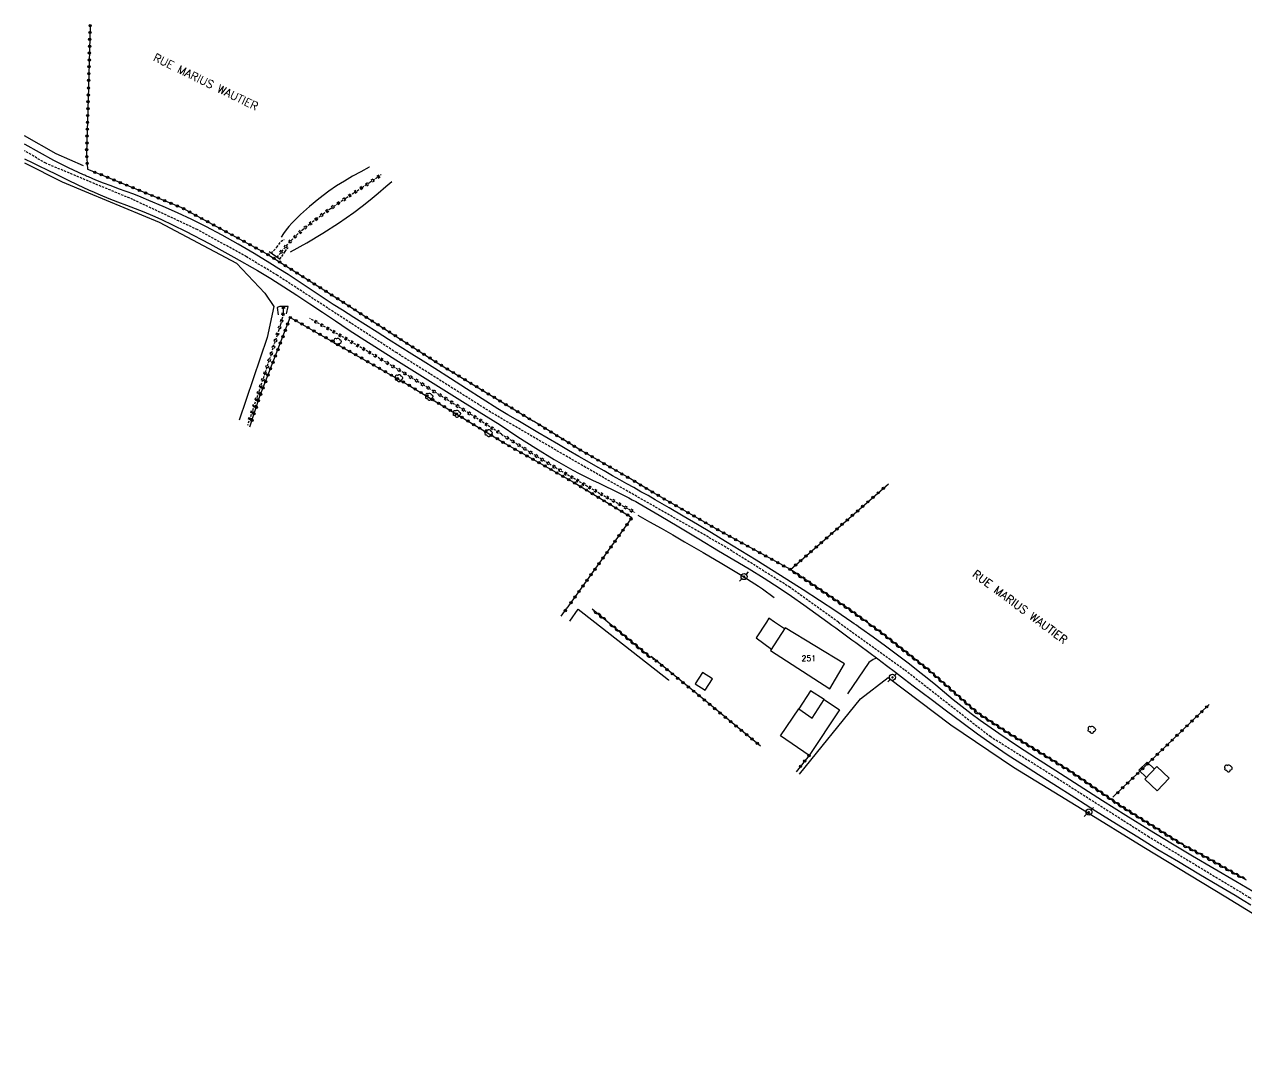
# Model space of a CAD drawing. Header units: millimetres. Extents: x 149000 to 150004, y 153000 to 154002.
# Drawn here: x 149000 to 149267.2, y 153574.7 to 153801.7 of the extents above; entities that cross this region are included whole.
import ezdxf
from ezdxf.enums import TextEntityAlignment as Align

# ---------------------------------------------------------------- set-up
doc = ezdxf.new("R2010")
doc.units = ezdxf.units.MM
doc.linetypes.add('DASHED', pattern=[0.75, 0.5, -0.25])
doc.layers.get('0').update_dxf_attribs({"linetype": 'CONTINUOUS'})
for name, color, linetype in [('W0001', 6, 'DASHED'), ('W0008', 7, 'CONTINUOUS'), ('W0017', 7, 'CONTINUOUS'), ('W0101', 7, 'CONTINUOUS'), ('W0104', 1, 'CONTINUOUS'), ('W0112', 1, 'DASHED'), ('W0120', 7, 'CONTINUOUS'), ('W0211', 2, 'CONTINUOUS'), ('W0220', 5, 'DASHED'), ('W0300', 7, 'CONTINUOUS'), ('W0310', 3, 'CONTINUOUS'), ('W0322', 7, 'CONTINUOUS'), ('W0323', 7, 'CONTINUOUS'), ('W0330', 7, 'CONTINUOUS'), ('W0473', 7, 'CONTINUOUS'), ('W0989', 7, 'CONTINUOUS'), ('W0991', 7, 'CONTINUOUS')]:
    doc.layers.add(name, color=color, linetype=linetype)
doc.styles.get("Standard").update_dxf_attribs({"font": 'romans.shx', "width": 0.85})

# ---------------------------------------------------------------- blocks, each defined once
blk = doc.blocks.new('T473')
for p, q in [((-0.166667, 0.166667), (0.166667, -0.166667)), ((-0.166667, -0.166667), (0.166667, 0.166667)), ((0.500001, 0.500001), (1.000002, 1.000002)), ((-1.000002, -1.000002), (-0.500001, -0.500001))]:
    blk.add_line(p, q)
blk.add_ellipse((0, 0), major_axis=(0.471405, 0.471405), ratio=1, start_param=5.4977871438, end_param=11.780972451)
blk = doc.blocks.new('T300')
for p, q in [((-0.8, 0.51), (-0.86, 0.34)), ((-0.86, 0.34), (-0.86, 0.17)), ((-0.86, 0.17), (-0.74, 0.06)), ((-0.69, 0.63), (-0.8, 0.51)), ((-0.8, -0.06), (-0.74, 0.06)), ((-0.74, 0.06), (-0.69, 0.11)), ((-0.57, 0.69), (-0.69, 0.63)), ((-0.46, 0.69), (-0.57, 0.69)), ((-0.29, 0.63), (-0.46, 0.69)), ((-0.29, 0.63), (-0.17, 0.74)), ((-0.23, 0.57), (-0.29, 0.63)), ((-0.17, 0.74), (-0.06, 0.8)), ((-0.06, 0.8), (0.06, 0.8)), ((0.06, 0.8), (0.23, 0.74)), ((0.23, 0.74), (0.34, 0.63)), ((0.34, 0.63), (0.4, 0.51)), ((0.46, 0.46), (0.34, 0.46)), ((0.4, 0.51), (0.4, 0.46)), ((0.57, 0.4), (0.46, 0.46)), ((0.57, 0.4), (0.69, 0.29)), ((0.69, 0.29), (0.74, 0.17)), ((0.74, 0.06), (0.69, -0.17)), ((0.74, 0.17), (0.74, 0.06)), ((-0.8, -0.17), (-0.8, -0.06)), ((-0.8, -0.23), (-0.8, -0.17)), ((-0.74, -0.34), (-0.8, -0.23)), ((-0.69, -0.4), (-0.74, -0.34)), ((-0.51, -0.46), (-0.69, -0.4)), ((-0.4, -0.46), (-0.51, -0.46)), ((-0.4, -0.46), (-0.34, -0.46)), ((-0.34, -0.46), (-0.34, -0.4)), ((-0.34, -0.51), (-0.34, -0.46)), ((-0.29, -0.63), (-0.34, -0.51)), ((-0.17, -0.74), (-0.29, -0.63)), ((-0.06, -0.8), (-0.17, -0.74)), ((0.06, -0.8), (-0.06, -0.8)), ((0.17, -0.74), (0.06, -0.8)), ((0.23, -0.69), (0.17, -0.74)), ((0.29, -0.46), (0.23, -0.46)), ((0.29, -0.63), (0.23, -0.69)), ((0.46, -0.4), (0.29, -0.46)), ((0.34, -0.51), (0.29, -0.63)), ((0.34, -0.51), (0.34, -0.46)), ((0.57, -0.34), (0.46, -0.4)), ((0.63, -0.29), (0.57, -0.34)), ((0.69, -0.17), (0.63, -0.29))]:
    blk.add_line(p, q)
blk = doc.blocks.new('t310o')
at = {"color": 0, "linetype": 'Continuous'}
for centre, start, end in [((-0.5, 0.38), 216.8699, 323.1304), ((0.5, -0.37), 36.8699, 143.1303)]:
    blk.add_arc(centre, 0.625, start, end, dxfattribs=at)
blk = doc.blocks.new('t323o')
at = {"color": 0, "linetype": 'Continuous'}
for radius in [0.25, 0.15]:
    blk.add_circle((0, 0), radius, dxfattribs=at)
blk = doc.blocks.new('t220o')
at = {"color": 0, "linetype": 'Continuous'}
for p, q in [((-0.25, 0.25), (0.25, 0.25)), ((-0.25, -0.25), (0.25, -0.25))]:
    blk.add_line(p, q, dxfattribs=at)
blk = doc.blocks.new('t322o')
at = {"color": 0, "linetype": 'Continuous'}
for radius in [0.25, 0.15]:
    blk.add_circle((0, 0), radius, dxfattribs=at)

msp = doc.modelspace()

# ---------------------------------------------------------------- linework, layer by layer
at = {"layer": 'W0001'}
for points in [[(149014, 153767.43), (149004.68, 153771.31), (149000, 153774.08)], [(149177.95, 153671), (149167.41, 153678.57), (149152.78, 153687.73), (149122.7, 153704.83), (149101.92, 153716.91), (149081.39, 153729.86), (149055.33, 153746.79), (149048.53, 153750.89), (149037.88, 153756.78), (149023.7, 153763.4), (149014, 153767.43)], [(149177.95, 153671), (149192.51, 153660.55), (149211.12, 153646.03), (149225.77, 153636.87), (149245.65, 153624.2), (149267.7, 153610.89), (149298.56, 153592.88), (149316.12, 153580.92)]]:
    msp.add_lwpolyline(points, dxfattribs=at)
at = {"layer": 'W0008'}
for points in [[(149014, 153768.34), (149013.72, 153768.46), (149013.45, 153768.58), (149013.17, 153768.7), (149012.9, 153768.83), (149009.65, 153770.35), (149006.45, 153771.96), (149003.28, 153773.65), (149000.15, 153775.41), (149000, 153775.49)], [(149000, 153772.33), (149000.18, 153772.24), (149001.72, 153771.47), (149003.27, 153770.72), (149004.81, 153769.97), (149007.1, 153768.84), (149009.39, 153767.71), (149011.68, 153766.59), (149014, 153765.52)], [(149103.52, 153717.62), (149100.08, 153719.83), (149096.63, 153722.04), (149093.18, 153724.24), (149089.73, 153726.43), (149087.2, 153728.03), (149084.67, 153729.62), (149082.14, 153731.21), (149079.61, 153732.79), (149077.08, 153734.38), (149074.55, 153735.97), (149072.03, 153737.57), (149069.51, 153739.18), (149067.52, 153740.46), (149065.55, 153741.76), (149063.58, 153743.07), (149061.61, 153744.39), (149059.63, 153745.69), (149057.65, 153746.99), (149055.65, 153748.26), (149053.64, 153749.51), (149050.19, 153751.6), (149046.72, 153753.65), (149043.2, 153755.63), (149039.64, 153757.53), (149036.57, 153759.05), (149033.46, 153760.49), (149030.33, 153761.87), (149027.19, 153763.22), (149025.55, 153763.89), (149023.91, 153764.54), (149022.25, 153765.16), (149020.59, 153765.77), (149018.93, 153766.38), (149017.28, 153767.01), (149015.63, 153767.66), (149014, 153768.34)], [(149014, 153765.52), (149014.18, 153765.44), (149014.35, 153765.36), (149014.53, 153765.28), (149014.7, 153765.21), (149016.58, 153764.4), (149018.47, 153763.64), (149020.37, 153762.9), (149022.28, 153762.18), (149024.18, 153761.45), (149026.08, 153760.7), (149027.97, 153759.91), (149029.83, 153759.07), (149035.21, 153756.46), (149040.53, 153753.71), (149045.77, 153750.83), (149050.96, 153747.85), (149053.85, 153746.11), (149056.72, 153744.31), (149059.55, 153742.48), (149062.37, 153740.61), (149065.18, 153738.74), (149067.99, 153736.87), (149070.81, 153735.01), (149073.65, 153733.18), (149081.21, 153728.38), (149088.79, 153723.6), (149096.39, 153718.85), (149104, 153714.13)], [(149180.88, 153671), (149177.36, 153673.39), (149173.81, 153675.73), (149170.25, 153678.05), (149166.67, 153680.35), (149163.35, 153682.46), (149160.01, 153684.54), (149156.65, 153686.6), (149153.29, 153688.64), (149150.22, 153690.5), (149147.14, 153692.35), (149144.04, 153694.18), (149140.94, 153696), (149139.41, 153696.89), (149137.87, 153697.77), (149136.33, 153698.65), (149134.78, 153699.52), (149133.24, 153700.4), (149131.69, 153701.27), (149130.15, 153702.14), (149128.6, 153703.02), (149126.76, 153704.06), (149124.91, 153705.11), (149123.06, 153706.16), (149121.22, 153707.21), (149118.98, 153708.52), (149116.74, 153709.84), (149114.5, 153711.16), (149112.26, 153712.47), (149110.07, 153713.76), (149107.89, 153715.05), (149105.7, 153716.33), (149103.52, 153717.62)], [(149104, 153714.13), (149107.89, 153711.52), (149111.83, 153709), (149115.84, 153706.58), (149119.9, 153704.25), (149121.31, 153703.49), (149122.74, 153702.76), (149124.18, 153702.05), (149125.63, 153701.36), (149127.08, 153700.67), (149128.53, 153699.98), (149129.97, 153699.28), (149131.4, 153698.55), (149132.15, 153698.16), (149132.9, 153697.76), (149133.64, 153697.36), (149134.38, 153696.94), (149138.75, 153694.42), (149143.1, 153691.83), (149147.43, 153689.22), (149151.75, 153686.61), (149155.09, 153684.62), (149158.43, 153682.63), (149161.76, 153680.6), (149165.03, 153678.5), (149167.73, 153676.68), (149170.39, 153674.81), (149173.04, 153672.92), (149175.67, 153671)], [(149175.67, 153671), (149176.54, 153670.36), (149177.41, 153669.72), (149178.28, 153669.07), (149179.15, 153668.43), (149180.02, 153667.79), (149180.89, 153667.15), (149181.76, 153666.51), (149182.64, 153665.87), (149184.6, 153664.42), (149186.55, 153662.96), (149188.5, 153661.5), (149190.45, 153660.03), (149192.39, 153658.56), (149194.33, 153657.09), (149196.28, 153655.63), (149198.23, 153654.17), (149201.61, 153651.64), (149204.97, 153649.1), (149208.36, 153646.59), (149211.8, 153644.15), (149215.08, 153641.94), (149218.39, 153639.79), (149221.73, 153637.67), (149225.06, 153635.55), (149229.63, 153632.64), (149234.2, 153629.75), (149238.79, 153626.87), (149243.39, 153624.02), (149247.83, 153621.32), (149252.29, 153618.66), (149256.76, 153616), (149261.22, 153613.35), (149262.96, 153612.31), (149264.69, 153611.28), (149266.42, 153610.24), (149268.15, 153609.21)], [(149268.55, 153612.11), (149264.86, 153614.26), (149260.12, 153617.04), (149255.38, 153619.84), (149250.66, 153622.66), (149245.96, 153625.52), (149240.81, 153628.7), (149235.68, 153631.92), (149230.57, 153635.18), (149225.48, 153638.46), (149221.3, 153641.16), (149217.13, 153643.87), (149213, 153646.63), (149208.93, 153649.5), (149206.95, 153650.98), (149205, 153652.5), (149203.08, 153654.04), (149201.17, 153655.61), (149199.26, 153657.18), (149197.35, 153658.74), (149195.42, 153660.29), (149193.47, 153661.8), (149190.85, 153663.8), (149188.22, 153665.76), (149185.57, 153667.7), (149182.89, 153669.61), (149182.38, 153669.96), (149181.88, 153670.31), (149181.38, 153670.65), (149180.88, 153671)]]:
    msp.add_lwpolyline(points, dxfattribs=at)
at = {"layer": 'W0017'}
msp.add_lwpolyline([(149186.32, 153663.11), (149185.56, 153662.85), (149184.59, 153662.15), (149179.98, 153655.29)], dxfattribs=at)
at = {"layer": 'W0101'}
msp.add_lwpolyline([(149176.09, 153656.41), (149179.27, 153661.86), (149166.32, 153669.76), (149163.11, 153664.77)], close=True, dxfattribs=at)
at = {"layer": 'W0104'}
for points in [[(149162.2, 153671), (149160, 153667.57), (149163.33, 153665.11), (149163.33, 153665.12)], [(149164.01, 153671), (149162.76, 153671.87), (149162.2, 153671)], [(149166.16, 153669.51), (149166.16, 153669.5), (149164.01, 153671)], [(149174.88, 153654.08), (149171.89, 153655.99), (149169.28, 153652.07)], [(149245.35, 153637.06), (149245.33, 153637.05), (149243.62, 153638.61), (149245.45, 153640.39), (149247.05, 153638.85)]]:
    msp.add_lwpolyline(points, dxfattribs=at)
for points in [[(149146.62, 153657.48), (149148.83, 153656.09), (149150.42, 153658.62), (149148.21, 153660.01)], [(149178.16, 153651.82), (149171.57, 153641.84), (149165.32, 153646.13), (149169.28, 153652.07), (149172.25, 153650.03), (149174.88, 153654.08)], [(149247.66, 153634.1), (149244.96, 153636.66), (149247.59, 153639.42), (149250.28, 153636.86)]]:
    msp.add_lwpolyline(points, close=True, dxfattribs=at)
at = {"layer": 'W0112'}
for points in [[(149053.97, 153751.63), (149055.2, 153752.97), (149056.1, 153754.26), (149056.8, 153754.69)], [(149055.85, 153750.35), (149057.01, 153752.05), (149057.68, 153752.89)]]:
    msp.add_lwpolyline(points, dxfattribs=at)
at = {"layer": 'W0120'}
for points in [[(149055.89, 153750.31), (149053.53, 153751.93)], [(149057.3, 153738.37), (149057.67, 153740.02), (149055.8, 153740), (149055.23, 153739.82), (149055.45, 153738.17)]]:
    msp.add_lwpolyline(points, dxfattribs=at)
at = {"layer": 'W0211'}
for points in [[(149075.41, 153770.49), (149075.34, 153770.45), (149073.54, 153769.46), (149071.75, 153768.47), (149069.97, 153767.44), (149068.22, 153766.36), (149066.53, 153765.19), (149064.39, 153763.58), (149062.33, 153761.88), (149060.34, 153760.09), (149058.45, 153758.2), (149057.82, 153757.49), (149057.22, 153756.74), (149056.65, 153755.97), (149056.13, 153755.17)], [(149058.16, 153751.98), (149061.73, 153753.95), (149065.23, 153756.04), (149068.66, 153758.25), (149072, 153760.58), (149073.81, 153761.93), (149075.58, 153763.33), (149077.31, 153764.77), (149079.02, 153766.24), (149080.31, 153767.37)], [(149134.12, 153694.38), (149136.68, 153692.96), (149139.24, 153691.52), (149141.79, 153690.06), (149144.33, 153688.59), (149148.4, 153686.21), (149152.47, 153683.83), (149156.51, 153681.39), (149160.48, 153678.84), (149161.35, 153678.25), (149162.21, 153677.64), (149163.06, 153677.01), (149163.89, 153676.36)], [(149188.81, 153658.92), (149202.57, 153648.56), (149216.26, 153639.28), (149231.22, 153630.07), (149244.7, 153621.81), (149262.68, 153610.9), (149276.21, 153602.6), (149282.58, 153599), (149290.7, 153594.2), (149295.08, 153591.44), (149297.39, 153589.87), (149304.12, 153584.45), (149309.19, 153580.62), (149311.68, 153578.08), (149311.7, 153577.02), (149311.62, 153575.97), (149310.7, 153574.05)]]:
    msp.add_lwpolyline(points, dxfattribs=at)
at = {"layer": 'W0220'}
for points in [[(149055.26, 153750.75), (149056.24, 153752.03), (149057.27, 153753.27), (149058.35, 153754.46), (149059.49, 153755.6), (149060.87, 153756.85), (149062.32, 153758.03), (149063.8, 153759.16), (149065.29, 153760.26), (149066.96, 153761.47), (149068.65, 153762.64), (149070.37, 153763.79), (149072.09, 153764.92), (149073.81, 153766.05), (149075.53, 153767.18), (149077.24, 153768.33), (149077.99, 153768.85)], [(149056.57, 153740.01), (149056.6, 153739.61), (149056.6, 153739.21), (149056.59, 153738.81), (149056.54, 153738.42), (149056.3, 153737.23), (149055.97, 153736.07), (149055.59, 153734.92), (149055.23, 153733.77), (149053.92, 153729.58), (149052.56, 153725.41), (149051.18, 153721.24), (149049.79, 153717.08), (149048.77, 153714.01)], [(149104.27, 153712.1), (149097.85, 153716.22), (149091.4, 153720.27), (149084.91, 153724.27), (149078.38, 153728.21), (149074.43, 153730.55), (149070.45, 153732.85), (149066.45, 153735.12), (149062.43, 153737.35)], [(149104.27, 153712.1), (149108.84, 153709.24), (149113.44, 153706.42), (149118.07, 153703.65), (149122.73, 153700.92), (149125.39, 153699.4), (149128.07, 153697.91), (149130.76, 153696.44), (149133.47, 153695)]]:
    msp.add_lwpolyline(points, dxfattribs=at)
at = {"layer": 'W0310'}
for points in [[(149184.15, 153671), (149180.16, 153673.89), (149167.47, 153682.47)], [(149127.54, 153671), (149124.12, 153673.82)], [(149136.91, 153663.26), (149127.54, 153671)], [(149252.87, 153622.53), (149239.73, 153630.76), (149228.61, 153638.42), (149215.23, 153646.67), (149208.44, 153651.09), (149197.92, 153660.32), (149187.43, 153668.62), (149184.15, 153671)], [(149267.16, 153614.6), (149257.92, 153619.8), (149252.87, 153622.53)]]:
    msp.add_lwpolyline(points, dxfattribs=at)
at = {"layer": 'W0322'}
msp.add_lwpolyline([(149167.47, 153682.47), (149151.08, 153691.49), (149137.7, 153699.19), (149132.12, 153702.53)], dxfattribs=at)
at = {"layer": 'W0323'}
for points in [[(149014.38, 153801.55), (149014, 153787.93)], [(149014, 153787.93), (149013.6, 153773.56), (149013.76, 153770.04), (149014, 153769.94)], [(149014, 153769.94), (149034.34, 153761.64), (149053, 153751.54), (149066.82, 153742.75), (149090.61, 153727.48), (149111.28, 153714.92)], [(149049.27, 153713.69), (149051.49, 153720.42), (149058.12, 153737.63), (149083.76, 153722.98), (149105.11, 153710.02)], [(149132.12, 153702.53), (149121.2, 153708.85), (149111.28, 153714.92)], [(149105.11, 153710.02), (149120.02, 153701.58), (149132.83, 153693.84), (149118.61, 153674.04)], [(149167.47, 153682.47), (149188.88, 153701.23)], [(149117.38, 153672.3), (149118.61, 153674.04)], [(149160.9, 153643.9), (149148.5, 153654.09), (149136.99, 153663.48)], [(149258.99, 153652.97), (149237.97, 153632.7)], [(149171.57, 153641.84), (149168.73, 153638.3)]]:
    msp.add_lwpolyline(points, dxfattribs=at)
at = {"layer": 'W0330'}
for points in [[(149012.9, 153770.77), (149006.95, 153773.4), (149000, 153777.32)], [(149000, 153771.4), (149008.27, 153767.27), (149014, 153764.89)], [(149014, 153764.89), (149029.45, 153758.48), (149046.36, 153749.46), (149052.59, 153742.92), (149054.52, 153740.02), (149053.04, 153733.25), (149046.94, 153715.17)], [(149119.24, 153671.24), (149121.08, 153673.8), (149124.68, 153671)], [(149124.68, 153671), (149140.84, 153658.41), (149140.84, 153658.27)], [(149169.45, 153637.78), (149182.78, 153654.23), (149188.81, 153658.92)]]:
    msp.add_lwpolyline(points, dxfattribs=at)

# ---------------------------------------------------------------- block references
at = {"layer": 'W0220'}
for p, rotation in [((149077.4, 153768.43), 34.74013727198867), ((149073.65, 153765.94), 33.14932096321169), ((149074.9, 153766.77), 33.3720040301143), ((149076.15, 153767.6), 33.90230582047222), ((149069.89, 153763.47), 33.83418700353875), ((149071.14, 153764.3), 33.30343145253686), ((149072.4, 153765.12), 33.14932096321169), ((149066.19, 153760.91), 35.8172300413822), ((149067.41, 153761.78), 34.67216665021642), ((149068.64, 153762.63), 34.67216665021642), ((149062.58, 153758.23), 37.31484132430234), ((149063.77, 153759.14), 37.31484132430234), ((149064.98, 153760.03), 36.584220331117), ((149059.18, 153755.28), 45.14228838334576), ((149060.27, 153756.31), 42.15282823677233), ((149061.41, 153757.29), 39.17243304697384), ((149057.13, 153753.1), 50.20993207689386), ((149058.13, 153754.21), 47.67611033324749), ((149056.17, 153751.94), 52.7437536132791), ((149056.58, 153739.79), 274.6852697225368), ((149056.19, 153736.83), 253.9768534756793), ((149056.52, 153738.3), 258.7360501217359), ((149063.75, 153736.62), 150.9724396725824), ((149055.29, 153733.97), 252.2954024227831), ((149055.75, 153735.4), 251.8213071599426), ((149065.06, 153735.89), 150.9724396725824), ((149066.37, 153735.16), 150.9724396725824), ((149067.67, 153734.42), 150.4522112558032), ((149068.98, 153733.68), 150.4522112558032), ((149054.4, 153731.11), 252.6682030363819), ((149054.84, 153732.54), 252.6682030363819), ((149070.28, 153732.94), 150.4522112558032), ((149071.58, 153732.19), 149.9319830676787), ((149072.88, 153731.44), 149.9319830676787), ((149053.95, 153729.68), 252.6682030363819), ((149074.18, 153730.69), 149.9319830676787), ((149075.47, 153729.93), 149.4117551079849), ((149076.76, 153729.17), 149.4117551079849), ((149078.05, 153728.4), 149.4117551079849), ((149053.02, 153726.82), 251.9718482499162), ((149053.49, 153728.25), 251.9718482499162), ((149079.34, 153727.63), 148.8915208636969), ((149080.62, 153726.86), 148.8915208636969), ((149081.91, 153726.08), 148.8915208636969), ((149052.08, 153723.97), 251.6131006564574), ((149052.56, 153725.4), 251.6131006564574), ((149083.19, 153725.31), 148.8915208636969), ((149084.48, 153724.53), 148.8915208636969), ((149085.76, 153723.75), 148.3712798812498), ((149087.03, 153722.96), 148.3712798812498), ((149051.14, 153721.13), 251.5920328608287), ((149051.61, 153722.55), 251.6131006564574), ((149088.31, 153722.17), 148.3712798812498), ((149089.59, 153721.39), 148.3712798812498), ((149090.87, 153720.6), 148.3712798812498), ((149050.19, 153718.28), 251.5920328608287), ((149050.66, 153719.7), 251.5920328608287), ((149092.14, 153719.81), 147.8510380327652), ((149093.41, 153719.01), 147.8510380327652), ((149094.68, 153718.21), 147.8510380327652), ((149049.24, 153715.43), 251.565092911993), ((149049.72, 153716.86), 251.565092911993), ((149095.95, 153717.41), 147.8510380327652), ((149097.22, 153716.62), 147.8510380327652), ((149098.49, 153715.81), 147.3307953177781), ((149099.75, 153715), 147.3307953177781), ((149101.01, 153714.19), 147.3307953177781), ((149102.27, 153713.38), 147.3307953177781), ((149103.54, 153712.57), 147.3307953177781), ((149105.54, 153711.31), 327.9350898545735), ((149106.81, 153710.51), 327.9350898545735), ((149108.08, 153709.71), 327.9350898545735), ((149109.36, 153708.92), 328.5150198764368), ((149110.64, 153708.14), 328.5150198764368), ((149111.91, 153707.36), 328.5150198764368), ((149113.19, 153706.57), 328.5150198764368), ((149114.48, 153705.8), 329.0949507485245), ((149115.77, 153705.03), 329.0949507485245), ((149117.05, 153704.26), 329.0949507485245), ((149118.34, 153703.49), 329.674882470374), ((149119.64, 153702.73), 329.674882470374), ((149120.93, 153701.98), 329.674882470374), ((149122.23, 153701.22), 329.674882470374), ((149123.53, 153700.47), 330.2548120792329), ((149124.83, 153699.73), 330.2548120792329), ((149126.13, 153698.99), 330.8347403134148), ((149127.44, 153698.26), 330.8347403134148), ((149128.76, 153697.53), 331.414671186226), ((149130.07, 153696.82), 331.414671186226), ((149131.4, 153696.1), 331.9946046935823), ((149132.72, 153695.4), 331.9946046935823)]:
    msp.add_blockref('t220o', p, dxfattribs=dict(at, rotation=rotation))
at = {"layer": 'W0300'}
for p in [(149068.5, 153732.29), (149081.91, 153724.31), (149088.52, 153720.27), (149094.58, 153716.54), (149101.52, 153712.31), (149233.39, 153647.46), (149263.25, 153639.01)]:
    msp.add_blockref('T300', p, dxfattribs=at)
at = {"layer": 'W0310'}
for p, rotation in [((149168.71, 153681.63), 145.9456835438901), ((149169.95, 153680.79), 145.9456835438901), ((149171.2, 153679.95), 145.9456835438901), ((149172.44, 153679.11), 145.9456835438901), ((149173.68, 153678.27), 145.9456835438901), ((149174.93, 153677.43), 145.9456835438901), ((149176.17, 153676.59), 145.9456835438901), ((149177.41, 153675.75), 145.9456835438901), ((149178.65, 153674.91), 145.9456835438901), ((149125.28, 153672.87), 140.4566553835733), ((149126.43, 153671.91), 140.4566553835733), ((149179.9, 153674.07), 145.9456835438901), ((149181.12, 153673.2), 144.0518245780836), ((149182.33, 153672.32), 144.0518245780836), ((149128.69, 153670.05), 140.4566553835094), ((149129.85, 153669.09), 140.4566553835094), ((149183.55, 153671.44), 144.0518245780836), ((149185.36, 153670.12), 144.0518245780342), ((149186.58, 153669.24), 144.0518245780342), ((149131.01, 153668.14), 140.4566553835094), ((149132.16, 153667.18), 140.4566553835094), ((149187.78, 153668.34), 141.6647060041075), ((149188.96, 153667.41), 141.6647060041075), ((149190.13, 153666.48), 141.6647060041075), ((149133.32, 153666.23), 140.4566553835094), ((149134.48, 153665.27), 140.4566553835094), ((149135.63, 153664.32), 140.4566553835094), ((149191.31, 153665.55), 141.6647060041075), ((149192.49, 153664.62), 141.6647060041075), ((149193.66, 153663.69), 141.6647060041075), ((149136.79, 153663.36), 140.4566553835094), ((149194.84, 153662.76), 141.6647060041075), ((149196.02, 153661.83), 141.6647060041075), ((149197.19, 153660.9), 141.6647060041075), ((149198.35, 153659.95), 138.7278179711563), ((149199.48, 153658.96), 138.7278179711563), ((149200.61, 153657.97), 138.7278179711563), ((149201.73, 153656.98), 138.7278179711563), ((149202.86, 153655.99), 138.7278179711563), ((149203.99, 153655), 138.7278179711563), ((149205.11, 153654.01), 138.7278179711563), ((149206.24, 153653.02), 138.7278179711563), ((149207.37, 153652.03), 138.7278179711563), ((149208.5, 153651.05), 146.9355230042175), ((149209.76, 153650.23), 146.9355230042175), ((149211.02, 153649.41), 146.9355230042175), ((149212.27, 153648.6), 146.9355230042175), ((149213.53, 153647.78), 146.9355230042175), ((149214.79, 153646.96), 146.9355230042175), ((149216.06, 153646.16), 148.3361465910013), ((149217.34, 153645.37), 148.3361465910013), ((149218.61, 153644.59), 148.3361465910013), ((149219.89, 153643.8), 148.3361465910013), ((149221.17, 153643.01), 148.3361465910013), ((149222.44, 153642.22), 148.3361465910013), ((149223.72, 153641.44), 148.3361465910013), ((149225, 153640.65), 148.3361465910013), ((149226.27, 153639.86), 148.3361465910013), ((149227.55, 153639.07), 148.3361465910013), ((149228.82, 153638.28), 145.4374753511747), ((149230.05, 153637.42), 145.4374753511747), ((149231.29, 153636.57), 145.4374753511747), ((149232.52, 153635.72), 145.4374753511747), ((149233.76, 153634.87), 145.4374753511747), ((149235, 153634.02), 145.4374753511747), ((149236.23, 153633.17), 145.4374753511747), ((149237.47, 153632.32), 145.4374753511747), ((149238.7, 153631.47), 145.4374753511747), ((149239.94, 153630.63), 147.9413592069074), ((149241.21, 153629.83), 147.9413592069074), ((149242.48, 153629.03), 147.9413592069074), ((149243.76, 153628.24), 147.9413592069074), ((149245.03, 153627.44), 147.9413592069074), ((149246.3, 153626.65), 147.9413592069074), ((149247.57, 153625.85), 147.9413592069074), ((149248.84, 153625.05), 147.9413592069074), ((149250.11, 153624.26), 147.9413592069074), ((149251.38, 153623.46), 147.9413592069074), ((149252.65, 153622.66), 147.9413592069074), ((149254.19, 153621.81), 151.6079303676156), ((149255.51, 153621.1), 151.6079303676156), ((149256.83, 153620.39), 151.6079303676156), ((149258.15, 153619.67), 150.6245777535316), ((149259.46, 153618.94), 150.6245777535316), ((149260.76, 153618.2), 150.6245777535316), ((149262.07, 153617.46), 150.6245777535316), ((149263.38, 153616.73), 150.6245777535316), ((149264.68, 153615.99), 150.6245777535316), ((149265.99, 153615.26), 150.6245777535316)]:
    msp.add_blockref('t310o', p, dxfattribs=dict(at, rotation=rotation))
at = {"layer": 'W0322'}
for p, rotation in [((149133.4, 153701.76), 149.0740086155724), ((149134.69, 153700.99), 149.0740086155724), ((149135.98, 153700.22), 149.0740086155724), ((149137.26, 153699.45), 149.0740086155724), ((149138.56, 153698.69), 150.0962711195739), ((149139.86, 153697.94), 150.0962711195739), ((149141.16, 153697.2), 150.0962711195739), ((149142.46, 153696.45), 150.0962711195739), ((149143.76, 153695.7), 150.0962711195739), ((149145.06, 153694.95), 150.0962711195739), ((149146.36, 153694.2), 150.0962711195739), ((149147.66, 153693.46), 150.0962711195739), ((149148.96, 153692.71), 150.0962711195739), ((149150.26, 153691.96), 150.0962711195739), ((149151.57, 153691.22), 151.1705576461324), ((149152.88, 153690.5), 151.1705576461324), ((149154.2, 153689.78), 151.1705576461324), ((149155.51, 153689.05), 151.1705576461324), ((149156.83, 153688.33), 151.1705576461324), ((149158.14, 153687.61), 151.1705576461324), ((149159.45, 153686.88), 151.1705576461324), ((149160.77, 153686.16), 151.1705576461324), ((149162.08, 153685.44), 151.1705576461324), ((149163.4, 153684.71), 151.1705576461324), ((149164.71, 153683.99), 151.1705576461324), ((149166.02, 153683.27), 151.1705576461324), ((149167.34, 153682.54), 151.1705576461324)]:
    msp.add_blockref('t322o', p, dxfattribs=dict(at, rotation=rotation))
at = {"layer": 'W0323'}
for p, rotation in [((149014.37, 153801.42), 268.4126225628171), ((149014.29, 153798.42), 268.4126225628171), ((149014.33, 153799.92), 268.4126225628171), ((149014.21, 153795.42), 268.4126225628171), ((149014.25, 153796.92), 268.4126225628171), ((149014.17, 153793.92), 268.4126225628171), ((149014.08, 153790.92), 268.4126225628171), ((149014.12, 153792.42), 268.4126225628171), ((149014, 153787.77), 268.4126225627699), ((149014.04, 153789.43), 268.4126225628171), ((149013.91, 153784.77), 268.4126225627699), ((149013.95, 153786.27), 268.4126225627699), ((149013.87, 153783.27), 268.4126225627699), ((149013.79, 153780.27), 268.4126225627699), ((149013.83, 153781.77), 268.4126225627699), ((149013.7, 153777.28), 268.4126225627699), ((149013.75, 153778.78), 268.4126225627699), ((149013.62, 153774.28), 268.4126225627699), ((149013.66, 153775.78), 268.4126225627699), ((149013.64, 153772.78), 272.5981396389558), ((149013.71, 153771.28), 272.5981396389558), ((149015.39, 153769.37), 337.8083602943344), ((149016.78, 153768.81), 337.8083602943344), ((149018.17, 153768.24), 337.8083602943344), ((149019.56, 153767.67), 337.8083602943344), ((149020.94, 153767.11), 337.8083602943344), ((149022.33, 153766.54), 337.8083602943344), ((149023.72, 153765.98), 337.8083602943344), ((149025.11, 153765.41), 337.8083602943344), ((149026.5, 153764.84), 337.8083602943344), ((149027.89, 153764.28), 337.8083602943344), ((149029.28, 153763.71), 337.8083602943344), ((149030.67, 153763.14), 337.8083602943344), ((149032.06, 153762.58), 337.8083602943344), ((149033.44, 153762.01), 337.8083602943344), ((149034.81, 153761.39), 331.5644893932791), ((149036.13, 153760.68), 331.5644893932791), ((149037.45, 153759.96), 331.5644893932791), ((149038.77, 153759.25), 331.5644893932791), ((149040.08, 153758.53), 331.5644893932791), ((149041.4, 153757.82), 331.5644893932791), ((149042.72, 153757.1), 331.5644893932791), ((149044.04, 153756.39), 331.5644893932791), ((149045.36, 153755.68), 331.5644893932791), ((149046.68, 153754.96), 331.5644893932791), ((149048, 153754.25), 331.5644893932791), ((149049.32, 153753.53), 331.5644893932791), ((149050.64, 153752.82), 331.5644893932791), ((149051.96, 153752.1), 331.5644893932791), ((149053.26, 153751.37), 327.54892890545), ((149054.53, 153750.57), 327.54892890545), ((149055.8, 153749.76), 327.54892890545), ((149057.06, 153748.96), 327.54892890545), ((149058.33, 153748.15), 327.54892890545), ((149059.59, 153747.35), 327.54892890545), ((149060.86, 153746.54), 327.54892890545), ((149062.12, 153745.74), 327.54892890545), ((149063.39, 153744.93), 327.54892890545), ((149064.66, 153744.13), 327.54892890545), ((149065.92, 153743.32), 327.54892890545), ((149067.19, 153742.52), 327.3032551350827), ((149068.45, 153741.71), 327.3032551350827), ((149069.71, 153740.9), 327.3032551350827), ((149070.97, 153740.09), 327.3032551350827), ((149072.24, 153739.28), 327.3032551350827), ((149058.11, 153737.6), 68.93237943666642), ((149059.4, 153736.9), 330.249342263768), ((149073.5, 153738.46), 327.3032551350827), ((149074.76, 153737.65), 327.3032551350827), ((149076.02, 153736.84), 327.3032551350827), ((149057.03, 153734.8), 68.93237943666642), ((149057.57, 153736.2), 68.93237943666642), ((149060.7, 153736.16), 330.249342263768), ((149062, 153735.42), 330.249342263768), ((149063.31, 153734.67), 330.249342263768), ((149064.61, 153733.93), 330.249342263768), ((149077.28, 153736.03), 327.3032551350827), ((149078.55, 153735.22), 327.3032551350827), ((149079.81, 153734.41), 327.3032551350827), ((149055.96, 153732), 68.93237943666642), ((149056.5, 153733.4), 68.93237943666642), ((149065.91, 153733.18), 330.249342263768), ((149067.21, 153732.44), 330.249342263768), ((149068.51, 153731.69), 330.249342263768), ((149081.07, 153733.6), 327.3032551350827), ((149082.33, 153732.79), 327.3032551350827), ((149083.6, 153731.98), 327.3032551350827), ((149084.86, 153731.17), 327.3032551350827), ((149054.88, 153729.2), 68.93237943666642), ((149055.42, 153730.6), 68.93237943666642), ((149069.82, 153730.95), 330.249342263768), ((149071.12, 153730.2), 330.249342263768), ((149072.42, 153729.46), 330.249342263768), ((149073.72, 153728.72), 330.249342263768), ((149086.12, 153730.36), 327.3032551350827), ((149087.38, 153729.55), 327.3032551350827), ((149088.65, 153728.74), 327.3032551350827), ((149053.8, 153726.4), 68.93237943666642), ((149054.34, 153727.8), 68.93237943666642), ((149075.03, 153727.97), 330.249342263768), ((149076.33, 153727.23), 330.249342263768), ((149077.63, 153726.48), 330.249342263768), ((149078.93, 153725.74), 330.249342263768), ((149089.91, 153727.93), 327.3032551350827), ((149091.18, 153727.13), 328.7218051897612), ((149092.46, 153726.36), 328.7218051897612), ((149052.72, 153723.6), 68.93237943666642), ((149053.26, 153725), 68.93237943666642), ((149080.24, 153724.99), 330.249342263768), ((149081.54, 153724.25), 330.249342263768), ((149082.84, 153723.51), 330.249342263768), ((149093.74, 153725.58), 328.7218051897612), ((149095.02, 153724.8), 328.7218051897612), ((149096.31, 153724.02), 328.7218051897612), ((149097.59, 153723.24), 328.7218051897612), ((149051.64, 153720.8), 68.93237943666642), ((149052.18, 153722.2), 68.93237943666642), ((149084.14, 153722.75), 328.7490154557642), ((149085.42, 153721.97), 328.7490154557642), ((149086.7, 153721.2), 328.7490154557642), ((149087.98, 153720.42), 328.7490154557642), ((149098.87, 153722.46), 328.7218051897612), ((149100.15, 153721.68), 328.7218051897612), ((149101.43, 153720.9), 328.7218051897612), ((149050.68, 153717.96), 71.7470662530425), ((149051.15, 153719.39), 71.7470662530425), ((149089.27, 153719.64), 328.7490154557642), ((149090.55, 153718.86), 328.7490154557642), ((149091.83, 153718.08), 328.7490154557642), ((149102.72, 153720.13), 328.7218051897612), ((149104, 153719.35), 328.7218051897612), ((149105.28, 153718.57), 328.7218051897612), ((149106.56, 153717.79), 328.7218051897612), ((149049.74, 153715.11), 71.7470662530425), ((149050.21, 153716.54), 71.7470662530425), ((149093.11, 153717.3), 328.7490154557642), ((149094.4, 153716.53), 328.7490154557642), ((149095.68, 153715.75), 328.7490154557642), ((149096.96, 153714.97), 328.7490154557642), ((149107.84, 153717.01), 328.7218051897612), ((149109.13, 153716.23), 328.7218051897612), ((149110.41, 153715.45), 328.7218051897612), ((149098.24, 153714.19), 328.7490154557642), ((149099.52, 153713.41), 328.7490154557642), ((149100.81, 153712.64), 328.7490154557642), ((149112.56, 153714.14), 148.5167309173408), ((149113.84, 153713.35), 148.5167309173408), ((149115.12, 153712.57), 148.5167309173408), ((149102.09, 153711.86), 328.7490154557642), ((149103.37, 153711.08), 328.7490154557642), ((149104.65, 153710.3), 328.7490154557642), ((149116.4, 153711.79), 148.5167309173408), ((149117.68, 153711), 148.5167309173408), ((149118.96, 153710.22), 148.5167309173408), ((149105.96, 153709.54), 330.4704326957819), ((149107.27, 153708.8), 330.4704326957819), ((149108.57, 153708.06), 330.4704326957819), ((149109.88, 153707.32), 330.4704326957819), ((149120.24, 153709.44), 148.5167309173408), ((149121.52, 153708.66), 149.9417652790297), ((149122.82, 153707.91), 149.9417652790297), ((149124.12, 153707.16), 149.9417652790297), ((149111.18, 153706.58), 330.4704326957819), ((149112.49, 153705.85), 330.4704326957819), ((149113.79, 153705.11), 330.4704326957819), ((149115.1, 153704.37), 330.4704326957819), ((149125.42, 153706.41), 149.9417652790297), ((149126.72, 153705.66), 149.9417652790297), ((149128.01, 153704.91), 149.9417652790297), ((149116.4, 153703.63), 330.4704326957819), ((149117.71, 153702.89), 330.4704326957819), ((149119.01, 153702.15), 330.4704326957819), ((149129.31, 153704.15), 149.9417652790297), ((149130.61, 153703.4), 149.9417652790297), ((149131.91, 153702.65), 149.9417652790297), ((149120.31, 153701.4), 328.8655997116639), ((149121.6, 153700.63), 328.8655997116639), ((149122.88, 153699.85), 328.8655997116639), ((149124.17, 153699.07), 328.8655997116639), ((149186.65, 153699.27), 41.22235889903509), ((149187.78, 153700.26), 41.22235889903509), ((149125.45, 153698.3), 328.8655997116639), ((149126.73, 153697.52), 328.8655997116639), ((149128.02, 153696.75), 328.8655997116639), ((149183.26, 153696.31), 41.22235889903509), ((149184.39, 153697.3), 41.22235889903509), ((149185.52, 153698.29), 41.22235889903509), ((149129.3, 153695.97), 328.8655997116639), ((149130.58, 153695.2), 328.8655997116639), ((149131.87, 153694.42), 328.8655997116639), ((149181.01, 153694.33), 41.22235889903509), ((149182.14, 153695.32), 41.22235889903509), ((149130.86, 153691.1), 234.3232490866043), ((149131.74, 153692.32), 234.3232490866043), ((149132.61, 153693.53), 234.3232490866043), ((149177.62, 153691.37), 41.22235889903509), ((149178.75, 153692.35), 41.22235889903509), ((149179.88, 153693.34), 41.22235889903509), ((149129.11, 153688.66), 234.3232490866043), ((149129.99, 153689.88), 234.3232490866043), ((149174.24, 153688.4), 41.22235889903509), ((149175.37, 153689.39), 41.22235889903509), ((149176.49, 153690.38), 41.22235889903509), ((149127.36, 153686.22), 234.3232490866043), ((149128.24, 153687.44), 234.3232490866043), ((149171.98, 153686.42), 41.22235889903509), ((149173.11, 153687.41), 41.22235889903509), ((149125.61, 153683.79), 234.3232490866043), ((149126.49, 153685), 234.3232490866043), ((149168.6, 153683.46), 41.22235889903509), ((149169.73, 153684.45), 41.22235889903509), ((149170.85, 153685.44), 41.22235889903509), ((149123.86, 153681.35), 234.3232490866043), ((149124.74, 153682.57), 234.3232490866043), ((149121.24, 153677.69), 234.3232490866043), ((149122.11, 153678.91), 234.3232490866043), ((149122.99, 153680.13), 234.3232490866043), ((149119.49, 153675.26), 234.3232490866043), ((149120.36, 153676.47), 234.3232490866043), ((149118.25, 153673.53), 54.69205734571206), ((149138.15, 153662.53), 140.8208032943054), ((149139.31, 153661.58), 140.8208032943054), ((149140.48, 153660.63), 140.8208032943054), ((149141.64, 153659.69), 140.8208032943054), ((149142.8, 153658.74), 140.8208032943054), ((149143.97, 153657.79), 140.8208032943054), ((149145.13, 153656.84), 140.8208032943054), ((149146.29, 153655.9), 140.8208032943054), ((149147.45, 153654.95), 140.8208032943054), ((149148.62, 153654), 140.5885587537486), ((149149.78, 153653.05), 140.5885587537486), ((149150.93, 153652.09), 140.5885587537486), ((149152.09, 153651.14), 140.5885587537486), ((149257.41, 153651.44), 223.970293378957), ((149258.49, 153652.48), 223.970293378957), ((149153.25, 153650.19), 140.5885587537486), ((149154.41, 153649.24), 140.5885587537486), ((149155.57, 153648.29), 140.5885587537486), ((149254.17, 153648.32), 223.970293378957), ((149255.25, 153649.36), 223.970293378957), ((149256.33, 153650.4), 223.970293378957), ((149156.73, 153647.33), 140.5885587537486), ((149157.89, 153646.38), 140.5885587537486), ((149252.01, 153646.23), 223.970293378957), ((149253.09, 153647.28), 223.970293378957), ((149159.05, 153645.43), 140.5885587537486), ((149160.21, 153644.48), 140.5885587537486), ((149248.77, 153643.11), 223.970293378957), ((149249.85, 153644.15), 223.970293378957), ((149250.93, 153645.19), 223.970293378957), ((149170.61, 153640.64), 231.3073782756062), ((149171.54, 153641.81), 231.3073782756062), ((149246.61, 153641.03), 223.970293378957), ((149247.69, 153642.07), 223.970293378957), ((149169.67, 153639.47), 231.3073782756062), ((149243.37, 153637.9), 223.970293378957), ((149244.45, 153638.94), 223.970293378957), ((149245.53, 153639.99), 223.970293378957), ((149240.13, 153634.78), 223.970293378957), ((149241.21, 153635.82), 223.970293378957), ((149242.29, 153636.86), 223.970293378957), ((149239.05, 153633.74), 223.970293378957)]:
    msp.add_blockref('t323o', p, dxfattribs=dict(at, rotation=rotation))
at = {"layer": 'W0473'}
for p in [(149157.33, 153680.96), (149189.77, 153658.93), (149232.71, 153629.49)]:
    msp.add_blockref('T473', p, dxfattribs=at)

# ---------------------------------------------------------------- texts
at = {"layer": 'W0989'}
for rotation, p in [(333.9407, (149027.99, 153793.85)), (323.3308, (149207.07, 153681.15))]:
    msp.add_text('RUE MARIUS WAUTIER', height=1.75, rotation=rotation, dxfattribs=at).set_placement(p)
at = {"layer": 'W0991'}
msp.add_text('251', height=1.25, dxfattribs=at).set_placement((149171.49, 153663.08), align=Align.MIDDLE_CENTER)

doc.saveas('drawing.dxf')
